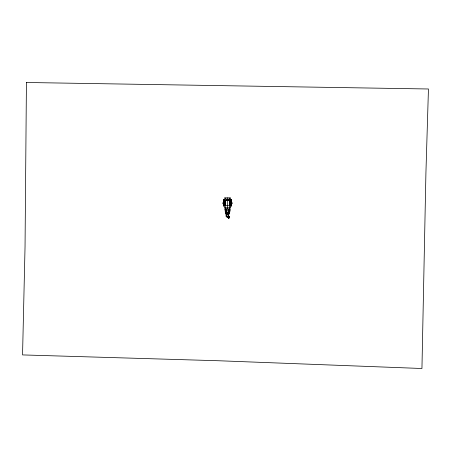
<?xml version="1.0" encoding="UTF-8"?>
<svg xmlns="http://www.w3.org/2000/svg" width="451" height="451" viewBox="0 0 451 451"><rect width="100%" height="100%" fill="white"/><g stroke="black" fill="none" stroke-linecap="round" stroke-linejoin="round"><path stroke-width="0.68" d="M227.298 214.152L227.31 214.653L227.439 212.398L227.428 213.458L228.082 214.355L226.481 212.359L227.4 213.402L227.31 214.659L227.366 213.966M224.604 202.741L224.091 202.386L224.699 202.922M228.73 217.557C225.686 217.145 230.957 215.527 227.727 217.348C228.291 216.807 228.623 217.805 228.46 216.987C228.787 215.922 227.964 215.82 228.685 216.7C229.706 217.455 226.532 217.686 228.471 216.7M230.264 202.837L230.202 205.493L230.765 205.149L230.765 199.844L230.202 200.165M228.77 216.531L229.097 216.305L228.099 217.235C226.65 216.559 230.168 217.145 228.702 217.596C230.083 217.872 227.394 217.856 227.896 217.478C227.732 215.313 229.373 217.794 228.781 217.968C226.526 216.7 228.685 218.183 229.023 217.996L228.995 217.281M228.42 217.884L228.291 216.395M228.877 218.008C227.749 217.98 229.722 217.585 228.708 217.737C229.345 216.598 228.928 218.87 228.984 217.264L229.035 217.472M228.482 215.29L228.589 214.27M229.108 217.816L228.212 216.931L228.482 217.185C228.353 215.544 230.004 218.645 228.516 217.85M228.55 217.929L227.727 217.348L228.742 217.946M228.364 216.852L228.116 217.123L228.482 217.185L227.778 216.114L228.99 217.596M230.016 209.608L229.469 214.045L229.717 207.55M229.525 213.103L230.016 209.67L229.779 198.519M228.33 216.35C229.131 216.869 227.467 216.164 227.896 217.478L228.138 217.709M227.969 217.562L228.381 217.782L227.637 216.959M230.32 200.599L230.884 200.199L230.32 200.419L230.765 199.844M228.003 217.219L227.778 217.506L227.958 216.841L226.447 216.705M228.369 217.01C227.947 216.751 227.794 217.574 228.482 217.185L228.212 216.931M228.167 217.602L228.809 217.489L228.77 216.773M228.392 217.23C229.249 216.813 228.307 218.453 228.443 216.486M225.494 213.058L225.556 214.045L225.725 213.058M229.091 217.692L229.007 217.314M229.046 217.1L229.243 217.314L228.488 217.016M227.467 213.498L228.386 212.607L226.52 214.338L226.921 213.983M228.809 217.241L228.24 217.529L228.556 217.901M227.36 213.594L227.141 213.791M230.873 200.176L230.433 200.599M230.929 204.748L230.32 205.211L230.816 204.805M230.765 200.306L230.32 200.419M229.773 199.708L231.448 199.635M230.202 197.888L227.513 200.188L224.823 197.888L224.823 207.838L230.202 207.815L230.202 197.865L224.823 197.865M226.667 208.965L226.131 209.416L226.21 210.893L226.735 210.893L226.735 210.284L227.411 209.952L228.088 210.284L228.088 210.893L228.612 210.893L228.691 209.416L227.546 208.898M230.416 205.211L224.699 205.47L224.254 205.149L224.254 199.844L224.823 200.165M230.765 205.149L230.32 205.493M224.209 200.171L224.604 200.441M224.209 204.72L224.699 205.194L224.254 204.855M228.708 217.737L229.215 217.636M226.064 214.631L226.588 214.169L225.725 213.571M226.21 216.666L227.411 216.982L226.453 216.621L226.526 214.924L228.296 214.924L228.398 216.085M228.296 217.754L227.637 217.348M230.422 199.703L229.773 199.596M224.823 200.188L224.699 205.493L224.699 200.188L230.32 200.165L224.699 200.165L224.254 199.844M223.876 199.607L223.578 199.9L223.578 199.494L224.48 199.579M228.014 213.594L226.165 213.537L226.616 213.588C225.714 213.599 229.582 213.909 228.223 213.616M223.578 199.528L224.491 199.528M231.448 199.596L230.348 199.551L231.448 199.477L231.397 206.146M223.578 199.641L224.48 199.46M223.578 199.77L223.876 199.77L223.578 199.866M231.188 206.146L231.448 199.996M224.823 200.475L230.202 200.475M223.967 202.6L223.307 202.6L223.307 203.519L223.967 203.514L223.967 202.6L223.307 202.657M231.053 202.6L231.718 202.6L231.718 203.519L231.053 203.502L231.053 202.6L231.718 202.634M223.668 202.719L223.967 202.747M231.053 202.719L231.357 202.719M223.307 202.927L222.879 203.181L223.967 203.204M223.967 202.905L223.837 202.984M231.053 202.905L231.188 202.984M231.718 202.939L232.147 203.181L231.053 203.204M222.879 203.046L223.307 203.001M231.718 203.046L232.147 203.001M222.879 203.108L223.307 203.164M223.668 203.108L223.967 203.159M231.053 203.159L231.357 203.159M231.718 203.164L232.147 203.108M223.668 203.328L223.967 203.328M231.053 203.328L231.357 203.328M223.307 203.407L223.967 203.373M231.053 203.373L231.718 203.407M229.756 203.999L229.756 204.483M229.756 204.574L229.965 203.502M224.254 205.149L224.699 205.493M231.188 205.605L231.357 200.515M227.276 208.898L225.99 209.416L226.306 213.306L225.725 213.306M229.3 213.633C228.105 213.131 229.164 214.417 228.229 214.169L228.758 214.631L228.336 214.631M226.024 214.924L226.182 216.621L227.411 216.982M228.375 214.924L228.798 214.924M229.3 213.346L228.544 213.329L228.871 209.749L228.183 208.965M228.116 217.123L228.51 216.649L228.764 216.954M228.747 217.021L229.311 217.061L228.798 217.032M228.589 211.237L229.108 211.705L228.753 212.049L228.51 211.728M228.443 217.264L227.997 216.756M227.873 214.062L228.088 214.36L227.794 213.983M227.631 216.925L227.84 217.371M227.738 216.897L228.138 217.579M228.995 217.004L228.539 214.924M225.004 209.608L225.494 213.103M225.308 209.608L225.725 213.103M231.222 199.596L231.222 199.996M231.267 200.515L231.267 205.605M230.647 199.844L230.647 205.149M229.717 200.007L229.717 206.18M227.513 197.865L227.513 207.838M225.308 200.007L225.308 206.18M225.308 207.55L225.308 209.67M225.004 200.007L225.004 206.18M225.004 207.55L225.004 209.67M224.378 199.844L224.378 205.149M223.837 199.968L223.837 206.146M223.758 200.515L223.758 205.605M223.623 199.968L223.623 206.146M226.735 211.682L226.509 212.613L226.295 211.66L226.735 211.682M227.479 212.173L227.462 212.5L227.479 212.173M26.429 82.494L25.042 246.635L22.55 354.914L219.085 360.766L421.944 368.506L425.919 173.004L428.45 88.988L26.429 82.494M228.522 211.66L228.088 212.613L228.088 211.682L228.522 211.66M227.761 208.356L227.236 208.678L227.107 208.379L227.761 208.356"/></g></svg>
